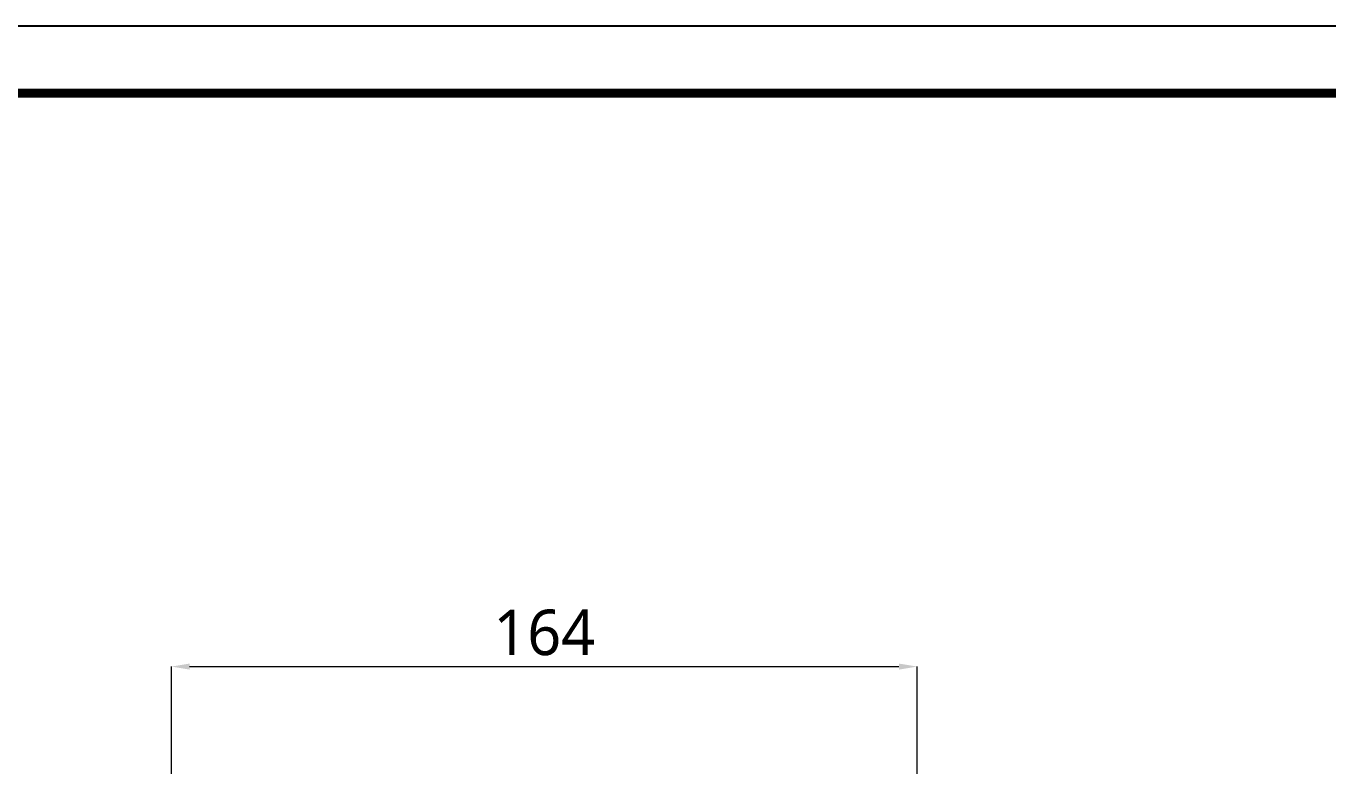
# Model space of a CAD drawing. Extents: x 0 to 868, y 0 to 636.
# Drawn here: x 191.9 to 478.2, y 473.4 to 636 of the extents above; entities that cross this region are included whole.
import ezdxf

# ---------------------------------------------------------------- set-up
doc = ezdxf.new("R2010")
doc.units = 0
doc.header["$LTSCALE"] = 10
doc.header["$MEASUREMENT"] = 0
doc.header["$PDMODE"] = 3
doc.header["$PDSIZE"] = -10
doc.layers.get('0').update_dxf_attribs({"linetype": 'CONTINUOUS'})
doc.layers.get('DEFPOINTS').update_dxf_attribs({"linetype": 'CONTINUOUS'})
doc.styles.add('Daelim Dimension', font='NanumGothic.ttf')
doc.dimstyles.new('DEFAULT', dxfattribs={"dimscale": 2, "dimtxt": 2, "dimasz": 2, "dimexe": 0, "dimexo": 2, "dimgap": 1, "dimtad": 1, "dimdec": 0, "dimzin": 9, "dimdsep": 46, "dimtxsty": 'Daelim Dimension', "dimcen": 0.5, "dimclrd": 5, "dimclre": 5, "dimclrt": 256, "dimadec": 1, "dimazin": 0, "dimtfac": 1, "dimtdec": 0, "dimtix": 1, "dimtmove": 0, "dimatfit": 3, "dimfxl": 1, "dimtolj": 1, "dimtzin": 1, "dimlwd": 9, "dimlwe": 9, "dimarcsym": 0})

# ---------------------------------------------------------------- blocks, each defined once
blk = doc.blocks.new('*D5')
at = {"color": 5, "lineweight": 9, "ltscale": 0.5, "transparency": 16777216}
for p, q in [((223.86, 458.53), (223.86, 495.22)), ((227.86, 495.22), (383.85, 495.22)), ((387.85, 444.11), (387.85, 495.22))]:
    blk.add_line(p, q, dxfattribs=at)
at = {"color": 5, "ltscale": 0.5, "transparency": 16777216}
for points in [[(227.86, 495.88), (227.86, 494.55), (223.86, 495.22)], [(383.85, 495.88), (383.85, 494.55), (387.85, 495.22)]]:
    blk.add_solid(points, dxfattribs=at)
at = {"layer": 'DEFPOINTS', "color": 0, "ltscale": 0.5, "transparency": 16777216}
for p in [(387.85, 495.22), (223.86, 454.53), (387.85, 440.11)]:
    blk.add_point(p, dxfattribs=at)
at = {"color": 7, "ltscale": 0.5, "transparency": 16777216, "insert": (305.85, 502.66), "char_height": 10, "attachment_point": 5, "style": 'Daelim Dimension'}
blk.add_mtext('\\A1;164', dxfattribs=at)

msp = doc.modelspace()

# ---------------------------------------------------------------- linework, layer by layer
at = {"ltscale": 0.5}
msp.add_lwpolyline([(0, 0), (868, 0), (868, 636), (0, 636)], close=True, dxfattribs=at)
at = {"color": 5, "linetype": 'ByBlock', "lineweight": 200, "const_width": 2}
msp.add_lwpolyline([(13.96, 27.23), (853.96, 27.23), (853.96, 621.23), (13.96, 621.23)], close=True, dxfattribs=at)

# ---------------------------------------------------------------- dimensions: what is measured, and where the dimension line sits
at = {"color": 5, "ltscale": 0.5}
dim = msp.add_linear_dim(base=(387.85, 495.22), p1=(223.86, 454.53), p2=(387.85, 440.11), dimstyle='DEFAULT', override={"dimtxt": 5, "dimclrd": 5, "dimclre": 5, "dimclrt": 7}, dxfattribs=at)
dim.commit()
dim.dimension.update_dxf_attribs({"geometry": '*D5', "text_midpoint": (305.85, 502.66)})

doc.saveas('drawing.dxf')
